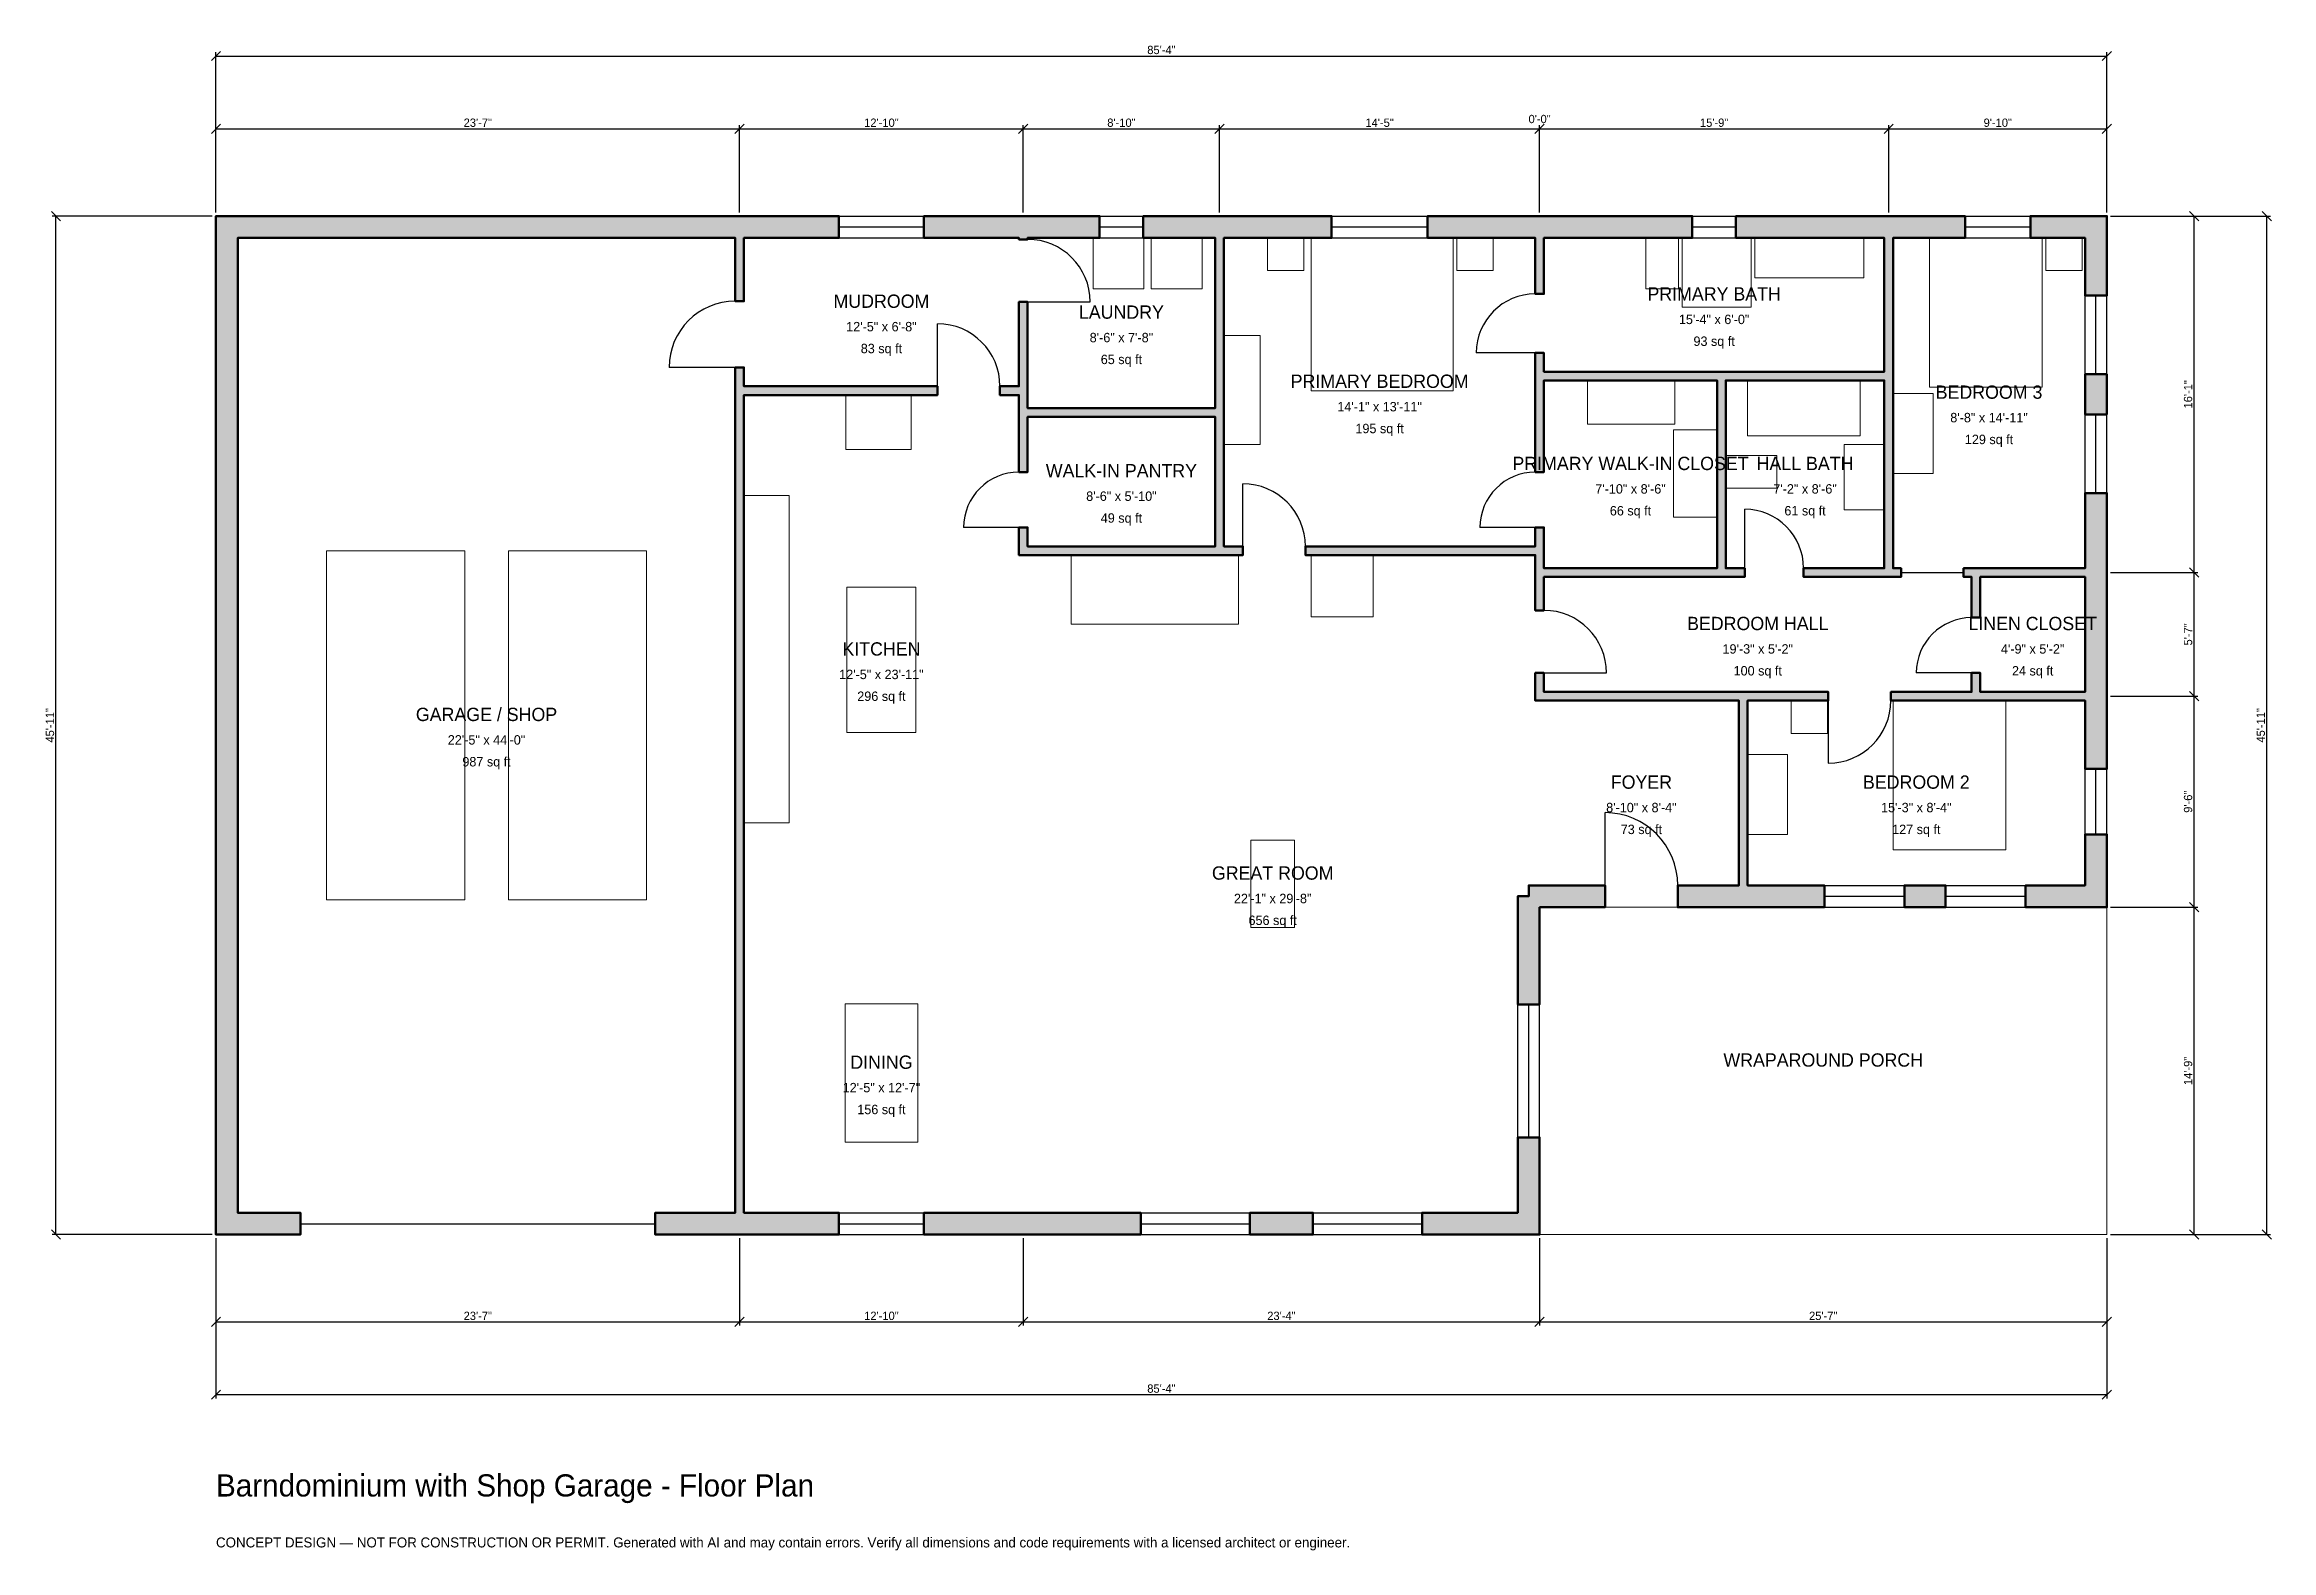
# Model space of a CAD drawing. Header units: inches. Extents: x -93 to 1113, y -171 to 644.
import ezdxf
from ezdxf.enums import TextEntityAlignment as Align

# ---------------------------------------------------------------- set-up
doc = ezdxf.new("R2010")
doc.units = ezdxf.units.IN
doc.header["$MEASUREMENT"] = 0
doc.linetypes.add('DASHED', pattern=[0.6, 0.5, -0.1])
for name, color, linetype, lineweight in [('A-ANNO-DIMS', 1, 'Continuous', 13), ('A-ANNO-TEXT', 7, 'Continuous', 18), ('A-AREA-IDEN', 7, 'Continuous', 18), ('A-DOOR', 2, 'Continuous', 25), ('A-FLOR-FIXT', 9, 'Continuous', 13), ('A-FURN', 9, 'Continuous', 13), ('A-GLAZ', 4, 'Continuous', 25), ('A-SITE-PAVE', 8, 'Continuous', 13), ('A-WALL', 7, 'Continuous', 50), ('A-WALL-PATT', 8, 'Continuous', 13)]:
    doc.layers.add(name, color=color, linetype=linetype, lineweight=lineweight)
doc.dimstyles.new('PLAN', dxfattribs={"dimtxt": 4.5, "dimasz": 3, "dimexe": 2, "dimexo": 2, "dimgap": 1, "dimtad": 1, "dimdec": 0, "dimlunit": 4, "dimtsz": 2.5, "dimcen": 2.5, "dimclrd": 1, "dimclre": 1, "dimazin": 3, "dimtfac": 1, "dimtmove": 0, "dimatfit": 3})

msp = doc.modelspace()

# ---------------------------------------------------------------- hatches: boundary and pattern name
at = {"layer": 'A-WALL-PATT'}
h = msp.add_hatch(dxfattribs=at)
h.set_pattern_fill('ANSI31', color=8, scale=0.8)
h.paths.add_polyline_path([(285.8268, 0), (281.1024, 0), (281.1024, 0), (277.5591, 0), (237.7953, 0), (237.7953, 11.811), (277.5591, 11.811), (281.1024, 11.811), (281.1024, 162.9921), (281.1024, 167.7165), (281.1024, 454.3307), (281.1024, 454.3307), (281.1024, 459.0551), (281.1024, 469.2913), (285.8268, 469.2913), (285.8268, 459.0551), (390.5512, 459.0551), (390.5512, 454.3307), (285.8268, 454.3307), (285.8268, 454.3307), (285.8268, 167.7165), (285.8268, 162.9921), (285.8268, 11.811), (289.3701, 11.811), (337.2047, 11.811), (337.2047, 0), (289.3701, 0), (285.8268, 0), (285.8268, 0)])
h.paths.add_polyline_path([(11.811, 0), (11.811, 0), (0, 0), (0, 0), (0, 0), (0, 11.811), (0, 11.811), (0, 539.3701), (0, 539.3701), (0, 551.1811), (0, 551.1811), (0, 551.1811), (11.811, 551.1811), (11.811, 551.1811), (277.5591, 551.1811), (281.1024, 551.1811), (281.1024, 551.1811), (285.8268, 551.1811), (285.8268, 551.1811), (289.3701, 551.1811), (337.2047, 551.1811), (337.2047, 539.3701), (289.3701, 539.3701), (285.8268, 539.3701), (285.8268, 505.1181), (281.1024, 505.1181), (281.1024, 539.3701), (277.5591, 539.3701), (11.811, 539.3701), (11.811, 11.811), (45.6693, 11.811), (45.6693, 0), (11.811, 0)])
h.paths.add_polyline_path([(431.1024, 551.1811), (434.6457, 551.1811), (434.6457, 551.1811), (439.3701, 551.1811), (439.3701, 551.1811), (442.9134, 551.1811), (478.3465, 551.1811), (478.3465, 539.3701), (442.9134, 539.3701), (439.3701, 539.3701), (439.3701, 538.5827), (434.6457, 538.5827), (434.6457, 539.3701), (431.1024, 539.3701), (383.2677, 539.3701), (383.2677, 551.1811), (431.1024, 551.1811)])
h.paths.add_polyline_path([(537.4016, 551.1811), (540.9449, 551.1811), (540.9449, 551.1811), (545.6693, 551.1811), (545.6693, 551.1811), (549.2126, 551.1811), (603.937, 551.1811), (603.937, 539.3701), (549.2126, 539.3701), (545.6693, 539.3701), (545.6693, 447.2441), (545.6693, 442.5197), (545.6693, 372.4409), (555.9055, 372.4409), (555.9055, 367.7165), (545.6693, 367.7165), (540.9449, 367.7165), (439.3701, 367.7165), (434.6457, 367.7165), (434.6457, 372.4409), (434.6457, 382.6772), (439.3701, 382.6772), (439.3701, 372.4409), (540.9449, 372.4409), (540.9449, 442.5197), (439.3701, 442.5197), (439.3701, 412.5984), (434.6457, 412.5984), (434.6457, 442.5197), (434.6457, 447.2441), (434.6457, 454.3307), (434.6457, 454.3307), (424.4094, 454.3307), (424.4094, 459.0551), (434.6457, 459.0551), (434.6457, 504.7244), (439.3701, 504.7244), (439.3701, 459.0551), (439.3701, 454.3307), (439.3701, 454.3307), (439.3701, 447.2441), (540.9449, 447.2441), (540.9449, 539.3701), (537.4016, 539.3701), (501.9685, 539.3701), (501.9685, 551.1811), (537.4016, 551.1811)])
h.paths.add_polyline_path([(710.6299, 551.1811), (714.1732, 551.1811), (714.1732, 551.1811), (718.8976, 551.1811), (718.8976, 551.1811), (722.4409, 551.1811), (799.2126, 551.1811), (799.2126, 539.3701), (722.4409, 539.3701), (718.8976, 539.3701), (718.8976, 509.0551), (714.1732, 509.0551), (714.1732, 539.3701), (710.6299, 539.3701), (655.9055, 539.3701), (655.9055, 551.1811), (710.6299, 551.1811)])
h.paths.add_polyline_path([(899.6063, 551.1811), (903.1496, 551.1811), (903.1496, 551.1811), (907.874, 551.1811), (907.874, 551.1811), (911.4173, 551.1811), (946.8504, 551.1811), (946.8504, 539.3701), (911.4173, 539.3701), (907.874, 539.3701), (907.874, 466.9291), (907.874, 462.2047), (907.874, 360.6299), (912.2047, 360.6299), (912.2047, 355.9055), (907.874, 355.9055), (903.1496, 355.9055), (859.4488, 355.9055), (859.4488, 360.6299), (903.1496, 360.6299), (903.1496, 462.2047), (817.3228, 462.2047), (817.3228, 360.6299), (827.5591, 360.6299), (827.5591, 355.9055), (817.3228, 355.9055), (812.5984, 355.9055), (718.8976, 355.9055), (718.8976, 337.7953), (714.1732, 337.7953), (714.1732, 355.9055), (714.1732, 360.6299), (714.1732, 367.7165), (589.7638, 367.7165), (589.7638, 372.4409), (714.1732, 372.4409), (714.1732, 372.4409), (714.1732, 382.6772), (718.8976, 382.6772), (718.8976, 367.7165), (718.8976, 367.7165), (718.8976, 360.6299), (812.5984, 360.6299), (812.5984, 462.2047), (718.8976, 462.2047), (718.8976, 412.5984), (714.1732, 412.5984), (714.1732, 462.2047), (714.1732, 462.2047), (714.1732, 466.9291), (714.1732, 466.9291), (714.1732, 477.1654), (718.8976, 477.1654), (718.8976, 466.9291), (812.5984, 466.9291), (817.3228, 466.9291), (903.1496, 466.9291), (903.1496, 539.3701), (899.6063, 539.3701), (822.8346, 539.3701), (822.8346, 551.1811), (899.6063, 551.1811)])
h.paths.add_polyline_path([(1011.811, 551.1811), (1011.811, 551.1811), (1023.622, 551.1811), (1023.622, 551.1811), (1023.6221, 551.1811), (1023.6221, 539.3701), (1023.622, 539.3701), (1023.622, 508.1365), (1011.811, 508.1365), (1011.811, 539.3701), (982.2835, 539.3701), (982.2835, 551.1811), (1011.811, 551.1811)])
h.paths.add_polyline_path([(1023.622, 443.832), (1011.811, 443.832), (1011.811, 465.6168), (1023.622, 465.6168), (1023.622, 443.832)])
h.paths.add_polyline_path([(1023.622, 364.1732), (1023.622, 360.6299), (1023.6221, 360.6299), (1023.6221, 355.9055), (1023.622, 355.9055), (1023.622, 352.3622), (1023.622, 297.2441), (1023.622, 293.7008), (1023.6221, 293.7008), (1023.6221, 288.9764), (1023.622, 288.9764), (1023.622, 285.4331), (1023.622, 251.9685), (1011.811, 251.9685), (1011.811, 285.4331), (1011.811, 288.9764), (955.1181, 288.9764), (950.3937, 288.9764), (906.6929, 288.9764), (906.6929, 293.7008), (950.3937, 293.7008), (950.3937, 303.937), (955.1181, 303.937), (955.1181, 293.7008), (1011.811, 293.7008), (1011.811, 297.2441), (1011.811, 352.3622), (1011.811, 355.9055), (955.1181, 355.9055), (955.1181, 333.8583), (950.3937, 333.8583), (950.3937, 355.9055), (946.063, 355.9055), (946.063, 360.6299), (950.3937, 360.6299), (955.1181, 360.6299), (1011.811, 360.6299), (1011.811, 364.1732), (1011.811, 401.3123), (1023.622, 401.3123), (1023.622, 364.1732)])
h.paths.add_polyline_path([(1023.622, 188.9764), (1023.6221, 188.9764), (1023.6221, 177.1654), (1023.622, 177.1654), (1023.622, 177.1653), (1011.811, 177.1653), (1011.811, 177.1654), (979.6588, 177.1654), (979.6588, 188.9764), (1011.811, 188.9764), (1011.811, 216.5354), (1023.622, 216.5354), (1023.622, 188.9764)])
h.paths.add_polyline_path([(914.042, 177.1654), (914.042, 188.9764), (936.3517, 188.9764), (936.3517, 177.1654), (914.042, 177.1654)])
h.paths.add_polyline_path([(832.6772, 177.1654), (829.1339, 177.1654), (829.1339, 177.1653), (824.4094, 177.1653), (824.4094, 177.1654), (820.8661, 177.1654), (791.3386, 177.1654), (791.3386, 188.9764), (820.8661, 188.9764), (824.4094, 188.9764), (824.4094, 288.9764), (718.8976, 288.9764), (714.1732, 288.9764), (714.1732, 293.7008), (714.1732, 303.937), (718.8976, 303.937), (718.8976, 293.7008), (824.4094, 293.7008), (829.1339, 293.7008), (872.8346, 293.7008), (872.8346, 288.9764), (829.1339, 288.9764), (829.1339, 188.9764), (832.6772, 188.9764), (870.7349, 188.9764), (870.7349, 177.1654), (832.6772, 177.1654)])
h.paths.add_polyline_path([(716.5354, 177.1654), (716.5354, 124.6063), (704.7244, 124.6063), (704.7244, 183.0709), (710.6299, 183.0709), (710.6299, 188.9764), (751.9685, 188.9764), (751.9685, 177.1654), (716.5354, 177.1654)])
h.paths.add_polyline_path([(716.5354, 11.811), (716.5355, 11.811), (716.5355, 0), (716.5354, 0), (716.5354, 0), (704.7244, 0), (704.7244, 0), (652.8871, 0), (652.8871, 11.811), (704.7244, 11.811), (704.7244, 52.5591), (716.5354, 52.5591), (716.5354, 11.811)])
h.paths.add_polyline_path([(559.7113, 0), (559.7113, 11.811), (593.832, 11.811), (593.832, 0), (559.7113, 0)])
h.paths.add_polyline_path([(442.9134, 0), (431.1024, 0), (383.2677, 0), (383.2677, 11.811), (431.1024, 11.811), (442.9134, 11.811), (500.6562, 11.811), (500.6562, 0), (442.9134, 0)])

# ---------------------------------------------------------------- linework, layer by layer
at = {"layer": 'A-DOOR'}
for p, q in [((439.3701, 504.7244), (473.2283, 504.7244)), ((390.5512, 459.0551), (390.5512, 492.9134)), ((714.1732, 477.1654), (682.2835, 477.1654)), ((281.1024, 469.2913), (245.2756, 469.2913)), ((555.9055, 372.4409), (555.9055, 406.2992)), ((827.5591, 360.6299), (827.5591, 392.5197)), ((434.6457, 382.6772), (404.7244, 382.6772)), ((714.1732, 382.6772), (684.252, 382.6772)), ((912.2047, 358.2677), (946.063, 358.2677)), ((718.8976, 303.937), (752.7559, 303.937)), ((950.3937, 303.937), (920.4724, 303.937)), ((872.8346, 288.9764), (872.8346, 255.1181)), ((751.9685, 188.9764), (751.9685, 228.3465))]:
    msp.add_line(p, q, dxfattribs=at)
at = {"layer": 'A-DOOR', "linetype": 'DASHED'}
msp.add_line((45.6693, 5.9055), (237.7953, 5.9055), dxfattribs=at)
at = {"layer": 'A-DOOR'}
for centre, radius, start, end in [((439.3701, 504.7244), 33.8583, 0, 90), ((714.1732, 477.1654), 31.8898, 90, 180), ((281.1024, 469.2913), 35.8268, 90, 180), ((390.5512, 459.0551), 33.8583, 0, 90), ((434.6457, 382.6772), 29.9213, 90, 180), ((714.1732, 382.6772), 29.9213, 90, 180), ((555.9055, 372.4409), 33.8583, 0, 90), ((827.5591, 360.6299), 31.8898, 0, 90), ((718.8976, 303.937), 33.8583, 0, 90), ((950.3937, 303.937), 29.9213, 90, 180), ((872.8346, 288.9764), 33.8583, 270, 360), ((751.9685, 188.9764), 39.3701, 0, 90)]:
    msp.add_arc(centre, radius, start, end, dxfattribs=at)
at = {"layer": 'A-FLOR-FIXT'}
for points in [[(774.0157, 511.811), (791.7323, 511.811), (791.7323, 539.3701), (774.0157, 539.3701)], [(793.7008, 501.9685), (831.1024, 501.9685), (831.1024, 539.3701), (793.7008, 539.3701)], [(833.0709, 517.7165), (892.126, 517.7165), (892.126, 539.3701), (833.0709, 539.3701)], [(829.1339, 432.2835), (890.1575, 432.2835), (890.1575, 462.2047), (829.1339, 462.2047)], [(881.4961, 392.126), (903.1496, 392.126), (903.1496, 427.5591), (881.4961, 427.5591)], [(817.3228, 403.937), (844.8819, 403.937), (844.8819, 421.6535), (817.3228, 421.6535)], [(285.8268, 222.8346), (310.2362, 222.8346), (310.2362, 400), (285.8268, 400)], [(341.5354, 271.6535), (378.937, 271.6535), (378.937, 350.3937), (341.5354, 350.3937)]]:
    msp.add_lwpolyline(points, close=True, dxfattribs=at)
at = {"layer": 'A-FURN'}
for points in [[(474.8031, 511.811), (502.3622, 511.811), (502.3622, 539.3701), (474.8031, 539.3701)], [(506.2992, 511.811), (533.8583, 511.811), (533.8583, 539.3701), (506.2992, 539.3701)], [(569.2913, 521.6535), (588.9764, 521.6535), (588.9764, 539.3701), (569.2913, 539.3701)], [(592.9134, 456.6929), (669.685, 456.6929), (669.685, 539.3701), (592.9134, 539.3701)], [(671.6535, 521.6535), (691.3386, 521.6535), (691.3386, 539.3701), (671.6535, 539.3701)], [(927.5591, 458.6614), (988.5827, 458.6614), (988.5827, 539.3701), (927.5591, 539.3701)], [(990.5512, 521.6535), (1010.2362, 521.6535), (1010.2362, 539.3701), (990.5512, 539.3701)], [(545.6693, 427.5591), (565.3543, 427.5591), (565.3543, 486.6142), (545.6693, 486.6142)], [(742.5197, 438.5827), (789.7638, 438.5827), (789.7638, 462.2047), (742.5197, 462.2047)], [(340.9449, 424.8031), (376.378, 424.8031), (376.378, 454.3307), (340.9449, 454.3307)], [(907.874, 411.811), (929.5276, 411.811), (929.5276, 455.1181), (907.874, 455.1181)], [(788.9764, 388.189), (812.5984, 388.189), (812.5984, 435.4331), (788.9764, 435.4331)], [(59.8425, 181.1024), (134.6457, 181.1024), (134.6457, 370.0787), (59.8425, 370.0787)], [(158.2677, 181.1024), (233.0709, 181.1024), (233.0709, 370.0787), (158.2677, 370.0787)], [(462.9921, 330.315), (553.5433, 330.315), (553.5433, 367.7165), (462.9921, 367.7165)], [(592.9134, 334.252), (626.378, 334.252), (626.378, 367.7165), (592.9134, 367.7165)], [(852.7559, 271.2598), (872.4409, 271.2598), (872.4409, 288.9764), (852.7559, 288.9764)], [(907.874, 208.2677), (968.8976, 208.2677), (968.8976, 288.9764), (907.874, 288.9764)], [(829.1339, 216.5354), (850.7874, 216.5354), (850.7874, 259.8425), (829.1339, 259.8425)], [(560.2362, 166.1417), (583.8583, 166.1417), (583.8583, 213.3858), (560.2362, 213.3858)], [(340.5512, 50), (379.9213, 50), (379.9213, 124.8031), (340.5512, 124.8031)]]:
    msp.add_lwpolyline(points, close=True, dxfattribs=at)
at = {"layer": 'A-GLAZ'}
for p, q in [((337.2047, 551.1811), (383.2677, 551.1811)), ((337.2047, 545.2756), (383.2677, 545.2756)), ((478.3465, 551.1811), (501.9685, 551.1811)), ((478.3465, 545.2756), (501.9685, 545.2756)), ((603.937, 551.1811), (655.9055, 551.1811)), ((603.937, 545.2756), (655.9055, 545.2756)), ((799.2126, 551.1811), (822.8346, 551.1811)), ((799.2126, 545.2756), (822.8346, 545.2756)), ((946.8504, 551.1811), (982.2835, 551.1811)), ((946.8504, 545.2756), (982.2835, 545.2756)), ((337.2047, 539.3701), (383.2677, 539.3701)), ((478.3465, 539.3701), (501.9685, 539.3701)), ((603.937, 539.3701), (655.9055, 539.3701)), ((799.2126, 539.3701), (822.8346, 539.3701)), ((946.8504, 539.3701), (982.2835, 539.3701)), ((1011.811, 465.6168), (1011.811, 508.1365)), ((1017.7165, 465.6168), (1017.7165, 508.1365)), ((1023.622, 465.6168), (1023.622, 508.1365)), ((1011.811, 401.3123), (1011.811, 443.832)), ((1017.7165, 401.3123), (1017.7165, 443.832)), ((1023.622, 401.3123), (1023.622, 443.832)), ((1011.811, 216.5354), (1011.811, 251.9685)), ((1017.7165, 216.5354), (1017.7165, 251.9685)), ((1023.622, 216.5354), (1023.622, 251.9685)), ((870.7349, 188.9764), (914.042, 188.9764)), ((870.7349, 183.0709), (914.042, 183.0709)), ((936.3517, 188.9764), (979.6588, 188.9764)), ((936.3517, 183.0709), (979.6588, 183.0709)), ((870.7349, 177.1654), (914.042, 177.1654)), ((936.3517, 177.1654), (979.6588, 177.1654)), ((704.7244, 52.5591), (704.7244, 124.6063)), ((710.6299, 52.5591), (710.6299, 124.6063)), ((716.5354, 52.5591), (716.5354, 124.6063)), ((337.2047, 11.811), (383.2677, 11.811)), ((337.2047, 5.9055), (383.2677, 5.9055)), ((337.2047, 0), (383.2677, 0)), ((500.6562, 11.811), (559.7113, 11.811)), ((500.6562, 5.9055), (559.7113, 5.9055)), ((500.6562, 0), (559.7113, 0)), ((593.832, 11.811), (652.8871, 11.811)), ((593.832, 5.9055), (652.8871, 5.9055)), ((593.832, 0), (652.8871, 0))]:
    msp.add_line(p, q, dxfattribs=at)
at = {"layer": 'A-SITE-PAVE', "linetype": 'DASHED'}
msp.add_lwpolyline([(716.5354, 0), (1023.622, 0), (1023.622, 177.1654), (716.5354, 177.1654)], close=True, dxfattribs=at)
at = {"layer": 'A-WALL'}
for points in [[(11.811, 0), (11.811, 0), (0, 0), (0, 0), (0, 0), (0, 11.811), (0, 11.811), (0, 539.3701), (0, 539.3701), (0, 551.1811), (0, 551.1811), (0, 551.1811), (11.811, 551.1811), (11.811, 551.1811), (277.5591, 551.1811), (281.1024, 551.1811), (281.1024, 551.1811), (285.8268, 551.1811), (285.8268, 551.1811), (289.3701, 551.1811), (337.2047, 551.1811), (337.2047, 539.3701), (289.3701, 539.3701), (285.8268, 539.3701), (285.8268, 505.1181), (281.1024, 505.1181), (281.1024, 539.3701), (277.5591, 539.3701), (11.811, 539.3701), (11.811, 11.811), (45.6693, 11.811), (45.6693, 0), (11.811, 0)], [(431.1024, 551.1811), (434.6457, 551.1811), (434.6457, 551.1811), (439.3701, 551.1811), (439.3701, 551.1811), (442.9134, 551.1811), (478.3465, 551.1811), (478.3465, 539.3701), (442.9134, 539.3701), (439.3701, 539.3701), (439.3701, 538.5827), (434.6457, 538.5827), (434.6457, 539.3701), (431.1024, 539.3701), (383.2677, 539.3701), (383.2677, 551.1811), (431.1024, 551.1811)], [(537.4016, 551.1811), (540.9449, 551.1811), (540.9449, 551.1811), (545.6693, 551.1811), (545.6693, 551.1811), (549.2126, 551.1811), (603.937, 551.1811), (603.937, 539.3701), (549.2126, 539.3701), (545.6693, 539.3701), (545.6693, 447.2441), (545.6693, 442.5197), (545.6693, 372.4409), (555.9055, 372.4409), (555.9055, 367.7165), (545.6693, 367.7165), (540.9449, 367.7165), (439.3701, 367.7165), (434.6457, 367.7165), (434.6457, 372.4409), (434.6457, 382.6772), (439.3701, 382.6772), (439.3701, 372.4409), (540.9449, 372.4409), (540.9449, 442.5197), (439.3701, 442.5197), (439.3701, 412.5984), (434.6457, 412.5984), (434.6457, 442.5197), (434.6457, 447.2441), (434.6457, 454.3307), (434.6457, 454.3307), (424.4094, 454.3307), (424.4094, 459.0551), (434.6457, 459.0551), (434.6457, 504.7244), (439.3701, 504.7244), (439.3701, 459.0551), (439.3701, 454.3307), (439.3701, 454.3307), (439.3701, 447.2441), (540.9449, 447.2441), (540.9449, 539.3701), (537.4016, 539.3701), (501.9685, 539.3701), (501.9685, 551.1811), (537.4016, 551.1811)], [(899.6063, 551.1811), (903.1496, 551.1811), (903.1496, 551.1811), (907.874, 551.1811), (907.874, 551.1811), (911.4173, 551.1811), (946.8504, 551.1811), (946.8504, 539.3701), (911.4173, 539.3701), (907.874, 539.3701), (907.874, 466.9291), (907.874, 462.2047), (907.874, 360.6299), (912.2047, 360.6299), (912.2047, 355.9055), (907.874, 355.9055), (903.1496, 355.9055), (859.4488, 355.9055), (859.4488, 360.6299), (903.1496, 360.6299), (903.1496, 462.2047), (817.3228, 462.2047), (817.3228, 360.6299), (827.5591, 360.6299), (827.5591, 355.9055), (817.3228, 355.9055), (812.5984, 355.9055), (718.8976, 355.9055), (718.8976, 337.7953), (714.1732, 337.7953), (714.1732, 355.9055), (714.1732, 360.6299), (714.1732, 367.7165), (589.7638, 367.7165), (589.7638, 372.4409), (714.1732, 372.4409), (714.1732, 372.4409), (714.1732, 382.6772), (718.8976, 382.6772), (718.8976, 367.7165), (718.8976, 367.7165), (718.8976, 360.6299), (812.5984, 360.6299), (812.5984, 462.2047), (718.8976, 462.2047), (718.8976, 412.5984), (714.1732, 412.5984), (714.1732, 462.2047), (714.1732, 462.2047), (714.1732, 466.9291), (714.1732, 466.9291), (714.1732, 477.1654), (718.8976, 477.1654), (718.8976, 466.9291), (812.5984, 466.9291), (817.3228, 466.9291), (903.1496, 466.9291), (903.1496, 539.3701), (899.6063, 539.3701), (822.8346, 539.3701), (822.8346, 551.1811), (899.6063, 551.1811)], [(710.6299, 551.1811), (714.1732, 551.1811), (714.1732, 551.1811), (718.8976, 551.1811), (718.8976, 551.1811), (722.4409, 551.1811), (799.2126, 551.1811), (799.2126, 539.3701), (722.4409, 539.3701), (718.8976, 539.3701), (718.8976, 509.0551), (714.1732, 509.0551), (714.1732, 539.3701), (710.6299, 539.3701), (655.9055, 539.3701), (655.9055, 551.1811), (710.6299, 551.1811)], [(1011.811, 551.1811), (1011.811, 551.1811), (1023.622, 551.1811), (1023.622, 551.1811), (1023.6221, 551.1811), (1023.6221, 539.3701), (1023.622, 539.3701), (1023.622, 508.1365), (1011.811, 508.1365), (1011.811, 539.3701), (982.2835, 539.3701), (982.2835, 551.1811), (1011.811, 551.1811)], [(285.8268, 0), (281.1024, 0), (281.1024, 0), (277.5591, 0), (237.7953, 0), (237.7953, 11.811), (277.5591, 11.811), (281.1024, 11.811), (281.1024, 162.9921), (281.1024, 167.7165), (281.1024, 454.3307), (281.1024, 454.3307), (281.1024, 459.0551), (281.1024, 469.2913), (285.8268, 469.2913), (285.8268, 459.0551), (390.5512, 459.0551), (390.5512, 454.3307), (285.8268, 454.3307), (285.8268, 454.3307), (285.8268, 167.7165), (285.8268, 162.9921), (285.8268, 11.811), (289.3701, 11.811), (337.2047, 11.811), (337.2047, 0), (289.3701, 0), (285.8268, 0), (285.8268, 0)], [(1023.622, 443.832), (1011.811, 443.832), (1011.811, 465.6168), (1023.622, 465.6168), (1023.622, 443.832)], [(1023.622, 364.1732), (1023.622, 360.6299), (1023.6221, 360.6299), (1023.6221, 355.9055), (1023.622, 355.9055), (1023.622, 352.3622), (1023.622, 297.2441), (1023.622, 293.7008), (1023.6221, 293.7008), (1023.6221, 288.9764), (1023.622, 288.9764), (1023.622, 285.4331), (1023.622, 251.9685), (1011.811, 251.9685), (1011.811, 285.4331), (1011.811, 288.9764), (955.1181, 288.9764), (950.3937, 288.9764), (906.6929, 288.9764), (906.6929, 293.7008), (950.3937, 293.7008), (950.3937, 303.937), (955.1181, 303.937), (955.1181, 293.7008), (1011.811, 293.7008), (1011.811, 297.2441), (1011.811, 352.3622), (1011.811, 355.9055), (955.1181, 355.9055), (955.1181, 333.8583), (950.3937, 333.8583), (950.3937, 355.9055), (946.063, 355.9055), (946.063, 360.6299), (950.3937, 360.6299), (955.1181, 360.6299), (1011.811, 360.6299), (1011.811, 364.1732), (1011.811, 401.3123), (1023.622, 401.3123), (1023.622, 364.1732)], [(832.6772, 177.1654), (829.1339, 177.1654), (829.1339, 177.1653), (824.4094, 177.1653), (824.4094, 177.1654), (820.8661, 177.1654), (791.3386, 177.1654), (791.3386, 188.9764), (820.8661, 188.9764), (824.4094, 188.9764), (824.4094, 288.9764), (718.8976, 288.9764), (714.1732, 288.9764), (714.1732, 293.7008), (714.1732, 303.937), (718.8976, 303.937), (718.8976, 293.7008), (824.4094, 293.7008), (829.1339, 293.7008), (872.8346, 293.7008), (872.8346, 288.9764), (829.1339, 288.9764), (829.1339, 188.9764), (832.6772, 188.9764), (870.7349, 188.9764), (870.7349, 177.1654), (832.6772, 177.1654)], [(1023.622, 188.9764), (1023.6221, 188.9764), (1023.6221, 177.1654), (1023.622, 177.1654), (1023.622, 177.1653), (1011.811, 177.1653), (1011.811, 177.1654), (979.6588, 177.1654), (979.6588, 188.9764), (1011.811, 188.9764), (1011.811, 216.5354), (1023.622, 216.5354), (1023.622, 188.9764)], [(716.5354, 177.1654), (716.5354, 124.6063), (704.7244, 124.6063), (704.7244, 183.0709), (710.6299, 183.0709), (710.6299, 188.9764), (751.9685, 188.9764), (751.9685, 177.1654), (716.5354, 177.1654)], [(914.042, 177.1654), (914.042, 188.9764), (936.3517, 188.9764), (936.3517, 177.1654), (914.042, 177.1654)], [(716.5354, 11.811), (716.5355, 11.811), (716.5355, 0), (716.5354, 0), (716.5354, 0), (704.7244, 0), (704.7244, 0), (652.8871, 0), (652.8871, 11.811), (704.7244, 11.811), (704.7244, 52.5591), (716.5354, 52.5591), (716.5354, 11.811)], [(442.9134, 0), (431.1024, 0), (383.2677, 0), (383.2677, 11.811), (431.1024, 11.811), (442.9134, 11.811), (500.6562, 11.811), (500.6562, 0), (442.9134, 0)], [(559.7113, 0), (559.7113, 11.811), (593.832, 11.811), (593.832, 0), (559.7113, 0)]]:
    msp.add_lwpolyline(points, close=True, dxfattribs=at)

# ---------------------------------------------------------------- texts
at = {"layer": 'A-ANNO-TEXT'}
for s, height, p in [('Barndominium with Shop Garage - Floor Plan', 12, (0, -141.7323)), ('CONCEPT DESIGN — NOT FOR CONSTRUCTION OR PERMIT. Generated with AI and may contain errors. Verify all dimensions and code requirements with a licensed architect or engineer.', 5.4, (0, -169.2913))]:
    msp.add_text(s, height=height, dxfattribs=at).set_placement(p)
at = {"layer": 'A-AREA-IDEN'}
for s, height, p in [('MUDROOM', 7.2, (360.2362, 505.1181)), ('PRIMARY BATH', 7.2, (811.0236, 509.0551)), ('LAUNDRY', 7.2, (490.1575, 499.2126)), ('15\'-4" x 6\'-0"', 5.1, (811.0236, 495.2756)), ('12\'-5" x 6\'-8"', 5.1, (360.2362, 491.3386)), ('83 sq ft', 5.1, (360.2362, 479.5276)), ('8\'-6" x 7\'-8"', 5.1, (490.1575, 485.4331)), ('93 sq ft', 5.1, (811.0236, 483.4646)), ('65 sq ft', 5.1, (490.1575, 473.622)), ('PRIMARY BEDROOM', 7.2, (629.9213, 461.811)), ('BEDROOM 3', 7.2, (959.8425, 455.9055)), ('14\'-1" x 13\'-11"', 5.1, (629.9213, 448.0315)), ('195 sq ft', 5.1, (629.9213, 436.2205)), ('8\'-8" x 14\'-11"', 5.1, (959.8425, 442.126)), ('129 sq ft', 5.1, (959.8425, 430.315)), ('WALK-IN PANTRY', 7.2, (490.1575, 413.3858)), ('PRIMARY WALK-IN CLOSET', 7.2, (765.748, 417.3228)), ('HALL BATH', 7.2, (860.2362, 417.3228)), ('8\'-6" x 5\'-10"', 5.1, (490.1575, 399.6063)), ('7\'-10" x 8\'-6"', 5.1, (765.748, 403.5433)), ('7\'-2" x 8\'-6"', 5.1, (860.2362, 403.5433)), ('49 sq ft', 5.1, (490.1575, 387.7953)), ('66 sq ft', 5.1, (765.748, 391.7323)), ('61 sq ft', 5.1, (860.2362, 391.7323)), ('BEDROOM HALL', 7.2, (834.6457, 330.7087)), ('LINEN CLOSET', 7.2, (983.4646, 330.7087)), ('KITCHEN', 7.2, (360.2362, 316.9291)), ('19\'-3" x 5\'-2"', 5.1, (834.6457, 316.9291)), ('4\'-9" x 5\'-2"', 5.1, (983.4646, 316.9291)), ('12\'-5" x 23\'-11"', 5.1, (360.2362, 303.1496)), ('100 sq ft', 5.1, (834.6457, 305.1181)), ('24 sq ft', 5.1, (983.4646, 305.1181)), ('296 sq ft', 5.1, (360.2362, 291.3386)), ('GARAGE / SHOP', 7.2, (146.4567, 281.4961)), ('22\'-5" x 44\'-0"', 5.1, (146.4567, 267.7165)), ('987 sq ft', 5.1, (146.4567, 255.9055)), ('FOYER', 7.2, (771.6535, 244.8819)), ('BEDROOM 2', 7.2, (920.4724, 244.8819)), ('8\'-10" x 8\'-4"', 5.1, (771.6535, 231.1024)), ('15\'-3" x 8\'-4"', 5.1, (920.4724, 231.1024)), ('73 sq ft', 5.1, (771.6535, 219.2913)), ('127 sq ft', 5.1, (920.4724, 219.2913)), ('GREAT ROOM', 7.2, (572.0472, 195.6693)), ('22\'-1" x 29\'-8"', 5.1, (572.0472, 181.8898)), ('656 sq ft', 5.1, (572.0472, 170.0787)), ('DINING', 7.2, (360.2362, 93.3071)), ('WRAPAROUND PORCH', 7.2, (870.0787, 94.4882)), ('12\'-5" x 12\'-7"', 5.1, (360.2362, 79.5276)), ('156 sq ft', 5.1, (360.2362, 67.7165))]:
    msp.add_text(s, height=height, dxfattribs=at).set_placement(p, align=Align.MIDDLE_CENTER)

# ---------------------------------------------------------------- dimensions: what is measured, and where the dimension line sits
at = {"layer": 'A-ANNO-DIMS'}
for base, p1, p2, text in [((0, 637.7953), (0, 551.1811), (1023.622, 551.1811), '85\'-4"'), ((0, 598.4252), (0, 551.1811), (283.4646, 551.1811), '23\'-7"'), ((283.4646, 598.4252), (283.4646, 551.1811), (437.0079, 551.1811), '12\'-10"'), ((437.0079, 598.4252), (437.0079, 551.1811), (543.3071, 551.1811), '8\'-10"'), ((543.3071, 598.4252), (543.3071, 551.1811), (716.5354, 551.1811), '14\'-5"'), ((716.5354, 598.4252), (716.5354, 551.1811), (716.5354, 551.1811), '0\'-0"'), ((716.5354, 598.4252), (716.5354, 551.1811), (905.5118, 551.1811), '15\'-9"'), ((905.5118, 598.4252), (905.5118, 551.1811), (1023.622, 551.1811), '9\'-10"'), ((0, -47.2441), (0, 0), (283.4646, 0), '23\'-7"'), ((0, -86.6142), (0, 0), (1023.622, 0), '85\'-4"'), ((283.4646, -47.2441), (283.4646, 0), (437.0079, 0), '12\'-10"'), ((437.0079, -47.2441), (437.0079, 0), (716.5354, 0), '23\'-4"'), ((716.5354, -47.2441), (716.5354, 0), (1023.622, 0), '25\'-7"')]:
    msp.add_linear_dim(base=base, p1=p1, p2=p2, text=text, dimstyle='PLAN', dxfattribs=at).render()
for base, p1, p2, text in [((-86.6142, 0), (0, 0), (0, 551.1811), '45\'-11"'), ((1070.8661, 358.2677), (1023.622, 358.2677), (1023.622, 551.1811), '16\'-1"'), ((1110.2362, 0), (1023.622, 0), (1023.622, 551.1811), '45\'-11"'), ((1070.8661, 291.3386), (1023.622, 291.3386), (1023.622, 358.2677), '5\'-7"'), ((1070.8661, 177.1654), (1023.622, 177.1654), (1023.622, 291.3386), '9\'-6"'), ((1070.8661, 0), (1023.622, 0), (1023.622, 177.1654), '14\'-9"')]:
    msp.add_linear_dim(base=base, p1=p1, p2=p2, angle=90, text=text, dimstyle='PLAN', dxfattribs=at).render()

doc.saveas('drawing.dxf')
